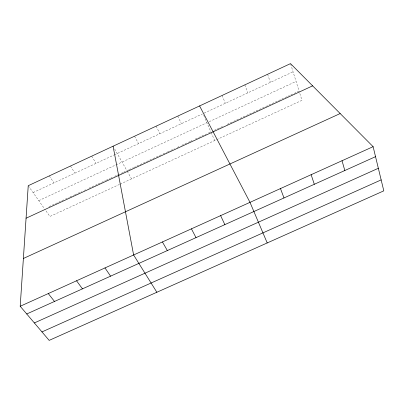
<?xml version="1.0" encoding="UTF-8"?>
<svg xmlns="http://www.w3.org/2000/svg" width="404" height="404" viewBox="0 0 404 404"><rect width="100%" height="100%" fill="white"/><g stroke="black" fill="none" stroke-linecap="round" stroke-linejoin="round"><path stroke-width="0.3" stroke-dasharray="2.02 1.52" d="M33.083 192.582L113.872 155.055M114.428 154.798L202.404 113.938M204.086 113.155L293.067 71.826M38.759 200.637L206.914 122.735M209.186 121.685L296.071 81.436M49.03 206.656L64.948 199.303M65.519 199.041L69.513 197.192M70.084 196.93L74.084 195.082M74.654 194.819L81.507 191.653M84.36 190.329L85.507 189.804M88.855 188.259L97.788 184.128M98.344 183.871L105.601 180.517M106.161 180.26L110.085 178.447M110.645 178.189L112.327 177.412M114.574 176.376L122.983 172.488M123.548 172.23L126.351 170.932M128.603 169.892L126.912 170.675L114.271 148.288M129.164 169.635L133.108 167.811M133.673 167.549L162.479 154.242M163.044 153.98L167.009 152.146M167.574 151.889L174.392 148.738M177.235 147.425L178.942 146.632M181.785 145.319L189.749 141.642M190.319 141.375L193.178 140.057M195.465 139.001L206.323 133.987M208.605 132.926L210.322 132.138M214.261 130.315L223.801 125.907M227.169 124.351L287.133 96.647M287.704 96.384L299.091 91.122L290.688 64.201M119.549 184.386L49.919 216.473L44.844 209.272M120.119 184.123L301.965 100.318L299.273 91.698M28.235 185.699L44.48 208.757M49.298 175.897L53.964 182.881M70.458 166.044L74.947 173.134M91.723 156.146L96.031 163.342M127.22 171.22L131.532 178.861M134.562 136.204L138.501 143.617M156.136 126.164L159.888 133.684M177.816 116.074L181.376 123.705M203.712 115.372L210.893 131.871M211.146 132.451L214.67 140.547M222.155 95.435L225.326 103.293M244.824 84.88L247.793 92.854M267.605 74.275L270.377 82.371"/><path stroke-width="0.61" d="M20.2 306.267L28.235 185.699L290.506 63.615L373.119 146.672L383.8 190.845L49.162 340.385L20.2 306.267L373.119 146.672M26.068 218.221L312.625 85.855M23.387 258.474L340.173 113.549M26.74 313.974L375.538 156.666M34.35 322.937L378.346 168.276M41.971 331.916L381.154 179.896M48.283 293.567L54.51 301.45M76.548 280.785L82.451 288.85M104.99 267.923L110.57 276.164M156.858 292.259L133.618 254.98L113.09 146.203M162.428 241.951L167.347 250.561M199.596 105.934L249.995 202.348L267.216 242.94M191.43 228.836L196.011 237.633M220.614 215.635L224.856 224.624M280.467 188.572L283.997 197.95M311.141 174.7L314.307 184.28M342.026 160.731L344.819 170.518"/></g></svg>
